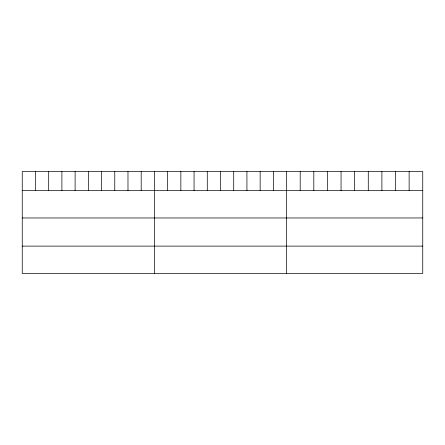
<?xml version="1.0" encoding="UTF-8"?>
<svg xmlns="http://www.w3.org/2000/svg" width="445" height="445" viewBox="0 0 445 445"><rect width="100%" height="100%" fill="white"/><g stroke="black" fill="none" stroke-linecap="round" stroke-linejoin="round"><path stroke-width="0.67" d="M422.75 190.632L422.75 273.441L22.25 273.441L22.25 171.559L422.75 171.559L422.75 190.632L22.25 190.632M22.25 217.961L422.75 217.961M22.25 246.113L422.75 246.113M409.133 171.559L409.133 190.632M395.516 171.559L395.516 190.632M381.899 171.559L381.899 190.632M368.282 171.559L368.282 190.632M354.665 171.559L354.665 190.632M341.048 171.559L341.048 190.632M327.431 171.559L327.431 190.632M313.814 171.559L313.814 190.632M300.197 171.559L300.197 190.632M286.58 171.559L286.58 273.441M273.363 171.559L273.363 190.632M260.147 171.559L260.147 190.632M246.931 171.559L246.931 190.632M233.714 171.559L233.714 190.632M220.498 171.559L220.498 190.632M207.281 171.559L207.281 190.632M194.065 171.559L194.065 190.632M180.848 171.559L180.848 190.632M167.632 171.559L167.632 190.632M154.415 171.559L154.415 273.441M141.198 171.559L141.198 190.632M127.982 171.559L127.982 190.632M114.766 171.559L114.766 190.632M101.549 171.559L101.549 190.632M88.333 171.559L88.333 190.632M75.116 171.559L75.116 190.632M61.9 171.559L61.9 190.632M48.683 171.559L48.683 190.632M35.467 171.559L35.467 190.632"/></g></svg>
